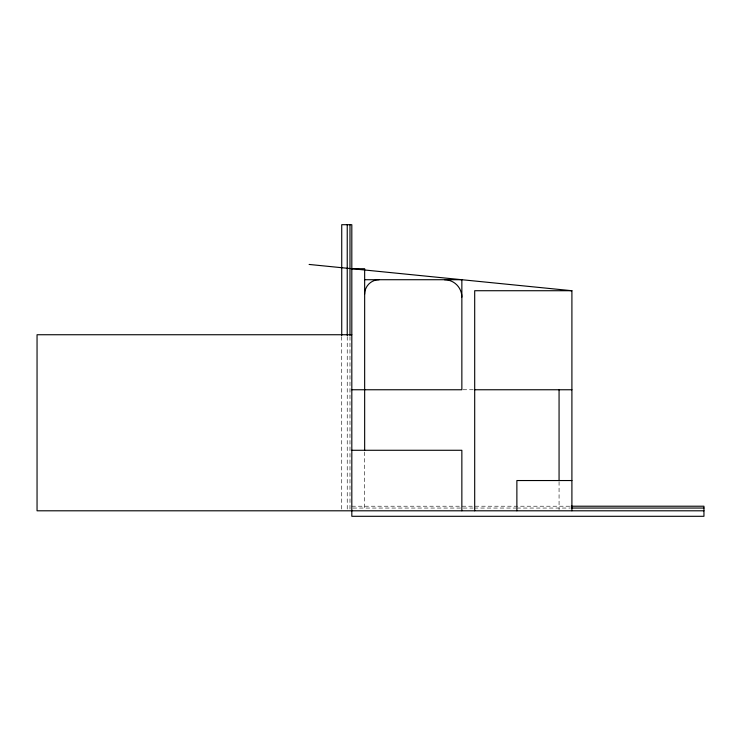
<?xml version="1.0" encoding="UTF-8"?>
<svg xmlns="http://www.w3.org/2000/svg" width="741" height="741" viewBox="0 0 741 741"><rect width="100%" height="100%" fill="white"/><g stroke="black" fill="none" stroke-linecap="round" stroke-linejoin="round"><path stroke-width="0.56" stroke-dasharray="3.71 2.78" d="M463.005 389.757L473.434 389.757M351.818 506.214L570.024 506.214M352.966 508.048L473.045 508.048M474.194 508.048L515.764 508.048M516.912 508.048L570.024 508.048M559.066 481.659L559.066 509.678M364.655 452.01L364.655 509.66M349.984 336.599L349.984 509.651M347.233 336.599L347.233 509.651M341.731 336.599L341.731 509.651"/><path stroke-width="1.11" d="M351.818 268.714L364.655 268.714L364.655 450.278M364.655 279.718L461.856 279.718L461.856 389.757L351.818 389.757M571.904 510.799L571.904 290.722L474.694 290.722L474.694 510.799M351.818 334.737L37.05 334.737L37.05 510.799L703.95 510.799M474.462 389.757L571.904 389.757M351.818 450.278L461.856 450.278L461.856 510.799M571.904 480.538L516.875 480.538L516.875 510.799M571.181 506.214L703.95 506.214L703.95 516.301L351.818 516.301L351.818 224.699L341.731 224.699L341.731 335.451M571.181 508.048L703.95 508.048M309.108 264.444L571.904 290.722M559.066 389.757L559.066 480.538M349.984 224.699L349.984 335.451M347.233 224.699L347.233 335.451M444.452 279.718A17.404 17.404 0 0 1 461.856 297.122M364.655 294.177A14.459 14.459 0 0 1 379.114 279.718"/></g></svg>
